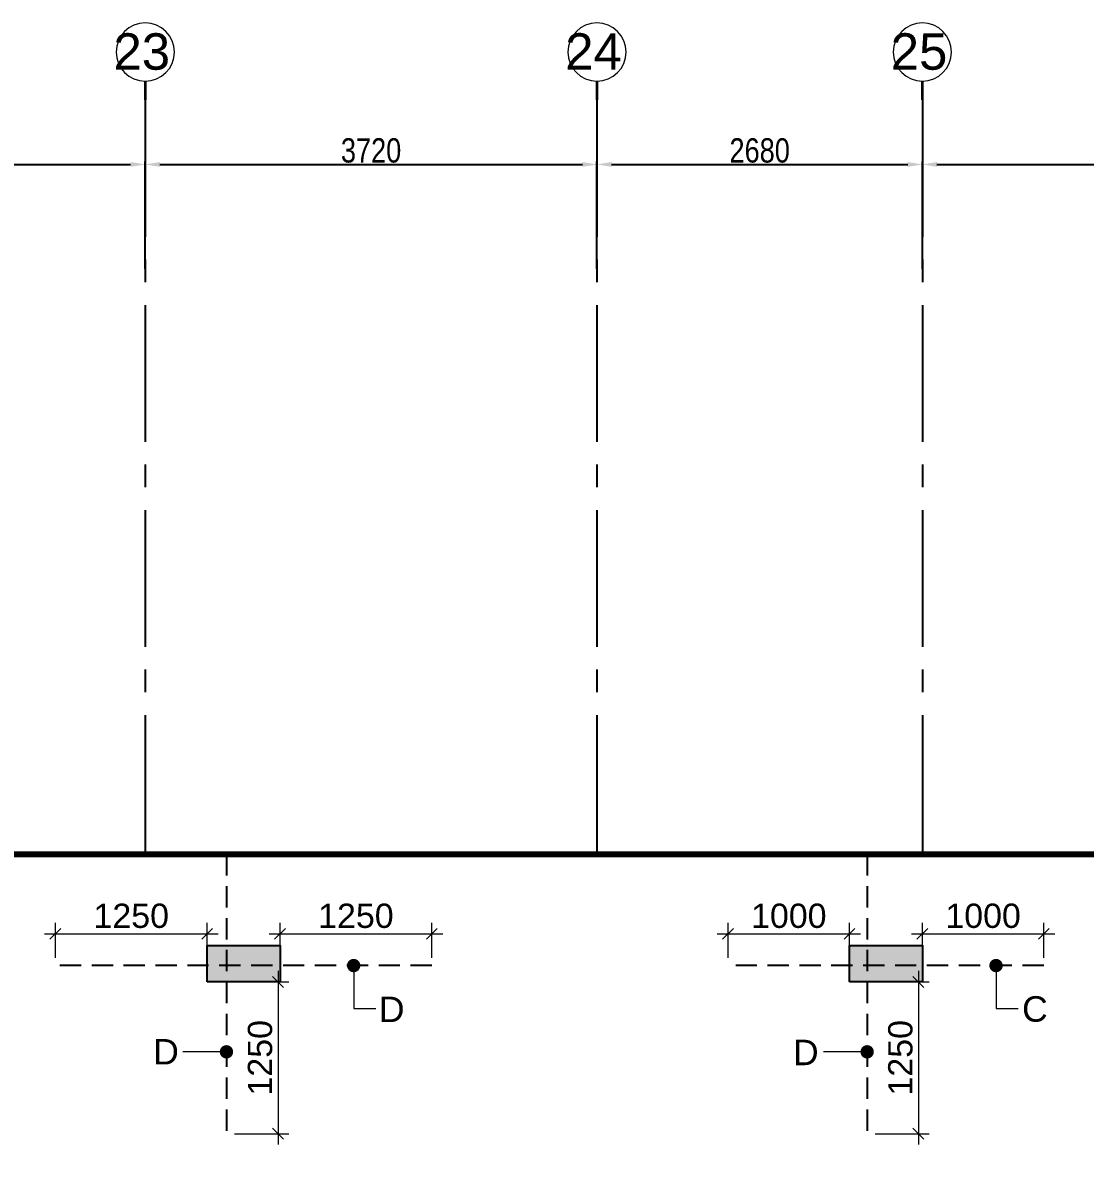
# Model space of a CAD drawing. Header units: millimetres. Extents: x 1123469 to 1752051, y -126924 to 196924.
# Drawn here: x 1503327 to 1512074, y 152619 to 162039 of the extents above; entities that cross this region are included whole.
import ezdxf
from ezdxf.enums import TextEntityAlignment as Align

# ---------------------------------------------------------------- set-up
doc = ezdxf.new("R2010")
doc.units = ezdxf.units.MM
doc.header["$LTSCALE"] = 500
doc.header["$MEASUREMENT"] = 0
doc.header["$PDMODE"] = 34
for name, pattern in [('CONTINOUS', [0]), ('HIDDEN', [0.375, 0.25, -0.125]), ('Site$0$CENTER2', [1.125, 0.75, -0.125, 0.125, -0.125])]:
    doc.linetypes.add(name, pattern=pattern)
doc.layers.get('Defpoints').update_dxf_attribs({"lineweight": 0})
for name, color, linetype, lineweight in [('ARWO', 1, 'Continuous', 18), ('CUT OUT', 1, 'Continuous', 13), ('FOOTING', 1, 'Continuous', 15), ('GRID NO.', 7, 'Continuous', 20), ('TOWER COL HATCH', 253, 'Continuous', 20)]:
    doc.layers.add(name, color=color, linetype=linetype, lineweight=lineweight)
for name, color, linetype in [('COL. DIM', 3, 'Continuous'), ('GRID', 7, 'Continuous'), ('GRID DIM', 7, 'Continuous'), ('reinf.', 4, 'Continuous'), ('TEXT 1', 1, 'Continuous'), ('TOWER AREA COLUMN.', 6, 'Continuous')]:
    doc.layers.add(name, color=color, linetype=linetype)
doc.styles.add('3mm', font='arial.ttf')
doc.styles.add('D50', font='arial.ttf', dxfattribs={"width": 0.8})
doc.dimstyles.new('INNER DIM', dxfattribs={"dimtxt": 200, "dimasz": 120, "dimexe": 25, "dimexo": 25, "dimgap": 12, "dimtad": 1, "dimdec": 0, "dimrnd": 5, "dimzin": 0, "dimdsep": 46, "dimtxsty": 'D50', "dimcen": 0.09, "dimdle": 25, "dimclrt": 6, "dimadec": 0, "dimazin": 0, "dimtfac": 1, "dimtdec": 0, "dimtofl": 0, "dimtmove": 1, "dimatfit": 3, "dimfxl": 75, "dimtolj": 1, "dimtzin": 0, "dimarcsym": 0})
doc.dimstyles.new('PARAMVEER', dxfattribs={"dimtxt": 200, "dimasz": 100, "dimexe": 0, "dimexo": 25, "dimgap": 10, "dimtad": 1, "dimdec": 0, "dimrnd": 5, "dimzin": 0, "dimdsep": 46, "dimtxsty": '3mm', "dimblk": 'OBLIQUE', "dimcen": 0.09, "dimdle": 75, "dimclrd": 1, "dimclre": 1, "dimclrt": 3, "dimadec": 0, "dimazin": 0, "dimtfac": 1, "dimtdec": 0, "dimtmove": 1, "dimatfit": 3, "dimfxl": 100, "dimtolj": 1, "dimtzin": 0, "dimlwd": 18, "dimlwe": 5, "dimarcsym": 0})
doc.dimstyles.new('PARAMVEER BEAM', dxfattribs={"dimtxt": 200, "dimasz": 100, "dimexe": 0, "dimexo": 0, "dimgap": 10, "dimtad": 1, "dimdec": 0, "dimzin": 0, "dimdsep": 46, "dimtxsty": '3mm', "dimblk": 'ARCHTICK', "dimcen": 0.09, "dimdle": 75, "dimclrd": 1, "dimclre": 1, "dimclrt": 3, "dimadec": 0, "dimazin": 0, "dimtfac": 1, "dimtdec": 0, "dimtmove": 1, "dimatfit": 3, "dimfxl": 100, "dimtolj": 1, "dimtzin": 0, "dimlwd": 18, "dimlwe": 5, "dimarcsym": 0})

# ---------------------------------------------------------------- blocks, each defined once
blk = doc.blocks.new('3tgra')
at = {"layer": 'TOWER COL HATCH'}
h = blk.add_hatch(color=253, dxfattribs=at)
h.dxf.hatch_style = 1
h.paths.add_polyline_path([(1395430.6, 91121.7), (1395430.6, 91421.7), (1394830.6, 91421.7), (1394830.6, 91121.7)])
h = blk.add_hatch(color=253, dxfattribs=at)
h.dxf.hatch_style = 1
h.paths.add_polyline_path([(1400720.6, 91121.7), (1400720.6, 91421.7), (1400120.6, 91421.7), (1400120.6, 91121.7)])
at = {"layer": 'TOWER AREA COLUMN.', "color": 4}
for points in [[(1395430.6, 91121.7), (1395430.6, 91421.7), (1394830.6, 91421.7), (1394830.6, 91121.7)], [(1400720.6, 91121.7), (1400720.6, 91421.7), (1400120.6, 91421.7), (1400120.6, 91121.7)]]:
    blk.add_lwpolyline(points, close=True, dxfattribs=at)
blk = doc.blocks.new('GRID MARK')
at = {"layer": 'GRID NO.', "const_width": 50}
blk.add_lwpolyline([(0, -541), (0, -891)], dxfattribs=at)
at = {"layer": 'GRID NO.'}
blk.add_circle((0, 0), 541, dxfattribs=at)
at = {"layer": 'GRID NO.', "style": 'D50', "width": 0.8}
blk.add_attdef('Y1', text='', height=500, dxfattribs=at).set_placement((-33, -267), align=Align.CENTER)
blk = doc.blocks.new('*D208')
at = {"layer": 'Defpoints', "color": 0, "linetype": 'Continuous', "transparency": 16777216}
for p in [(1504334.2, 160873.7), (1501694.2, 160132), (1504334.2, 159990.1)]:
    blk.add_point(p, dxfattribs=at)
at = {"layer": 'GRID DIM', "color": 0, "linetype": 'Continuous', "lineweight": -2, "transparency": 16777216}
for p, q in [((1501694.2, 160157), (1501694.2, 160898.7)), ((1504334.2, 160015.1), (1504334.2, 160898.7))]:
    blk.add_line(p, q, dxfattribs=at)
at = {"layer": 'GRID DIM', "linetype": 'Continuous', "lineweight": -2, "transparency": 16777216}
blk.add_line((1501814.2, 160873.7), (1504214.2, 160873.7), dxfattribs=at)
at = {"layer": 'GRID DIM', "linetype": 'Continuous', "transparency": 16777216}
for points in [[(1501814.2, 160893.7), (1501814.2, 160853.7), (1501694.2, 160873.7)], [(1504214.2, 160893.7), (1504214.2, 160853.7), (1504334.2, 160873.7)]]:
    blk.add_solid(points, dxfattribs=at)
at = {"layer": 'GRID DIM', "linetype": 'Continuous', "transparency": 16777216, "insert": (1503014.2, 160987.8), "char_height": 200, "attachment_point": 5, "style": 'D50'}
blk.add_mtext('\\A1;2640', dxfattribs=at)
blk = doc.blocks.new('*D209')
at = {"layer": 'Defpoints', "color": 0, "linetype": 'Continuous', "transparency": 16777216}
for p in [(1508054.2, 160873.7), (1504334.2, 159990.1), (1508054.2, 159990.1)]:
    blk.add_point(p, dxfattribs=at)
at = {"layer": 'GRID DIM', "color": 0, "linetype": 'Continuous', "lineweight": -2, "transparency": 16777216}
for p, q in [((1504334.2, 160015.1), (1504334.2, 160898.7)), ((1508054.2, 160015.1), (1508054.2, 160898.7))]:
    blk.add_line(p, q, dxfattribs=at)
at = {"layer": 'GRID DIM', "linetype": 'Continuous', "lineweight": -2, "transparency": 16777216}
blk.add_line((1504454.2, 160873.7), (1507934.2, 160873.7), dxfattribs=at)
at = {"layer": 'GRID DIM', "linetype": 'Continuous', "transparency": 16777216}
for points in [[(1504454.2, 160893.7), (1504454.2, 160853.7), (1504334.2, 160873.7)], [(1507934.2, 160893.7), (1507934.2, 160853.7), (1508054.2, 160873.7)]]:
    blk.add_solid(points, dxfattribs=at)
at = {"layer": 'GRID DIM', "linetype": 'Continuous', "transparency": 16777216, "insert": (1506194.2, 160987.9), "char_height": 200, "attachment_point": 5, "style": 'D50'}
blk.add_mtext('\\A1;3720', dxfattribs=at)
blk = doc.blocks.new('*D210')
at = {"layer": 'Defpoints', "color": 0, "linetype": 'Continuous', "transparency": 16777216}
for p in [(1510734.2, 160873.7), (1508054.2, 159990.1), (1510734.2, 159990.1)]:
    blk.add_point(p, dxfattribs=at)
at = {"layer": 'GRID DIM', "color": 0, "linetype": 'Continuous', "lineweight": -2, "transparency": 16777216}
for p, q in [((1508054.2, 160015.1), (1508054.2, 160898.7)), ((1510734.2, 160015.1), (1510734.2, 160898.7))]:
    blk.add_line(p, q, dxfattribs=at)
at = {"layer": 'GRID DIM', "linetype": 'Continuous', "lineweight": -2, "transparency": 16777216}
blk.add_line((1508174.2, 160873.7), (1510614.2, 160873.7), dxfattribs=at)
at = {"layer": 'GRID DIM', "linetype": 'Continuous', "transparency": 16777216}
for points in [[(1508174.2, 160893.7), (1508174.2, 160853.7), (1508054.2, 160873.7)], [(1510614.2, 160893.7), (1510614.2, 160853.7), (1510734.2, 160873.7)]]:
    blk.add_solid(points, dxfattribs=at)
at = {"layer": 'GRID DIM', "linetype": 'Continuous', "transparency": 16777216, "insert": (1509394.2, 160987.8), "char_height": 200, "attachment_point": 5, "style": 'D50'}
blk.add_mtext('\\A1;2680', dxfattribs=at)
blk = doc.blocks.new('*D211')
at = {"layer": 'Defpoints', "color": 0, "linetype": 'Continuous', "transparency": 16777216}
for p in [(1514264.2, 160873.7), (1510734.2, 159990.1), (1514264.2, 159990.1)]:
    blk.add_point(p, dxfattribs=at)
at = {"layer": 'GRID DIM', "color": 0, "linetype": 'Continuous', "lineweight": -2, "transparency": 16777216}
for p, q in [((1510734.2, 160015.1), (1510734.2, 160898.7)), ((1514264.2, 160015.1), (1514264.2, 160898.7))]:
    blk.add_line(p, q, dxfattribs=at)
at = {"layer": 'GRID DIM', "linetype": 'Continuous', "lineweight": -2, "transparency": 16777216}
blk.add_line((1510854.2, 160873.7), (1514144.2, 160873.7), dxfattribs=at)
at = {"layer": 'GRID DIM', "linetype": 'Continuous', "transparency": 16777216}
for points in [[(1510854.2, 160893.7), (1510854.2, 160853.7), (1510734.2, 160873.7)], [(1514144.2, 160893.7), (1514144.2, 160853.7), (1514264.2, 160873.7)]]:
    blk.add_solid(points, dxfattribs=at)
at = {"layer": 'GRID DIM', "linetype": 'Continuous', "transparency": 16777216, "insert": (1512499.2, 160987.9), "char_height": 200, "attachment_point": 5, "style": 'D50'}
blk.add_mtext('\\A1;3530', dxfattribs=at)
blk = doc.blocks.new('_Oblique')
at = {"color": 0, "linetype": 'ByBlock', "lineweight": -2}
blk.add_line((-0.5, -0.5), (0.5, 0.5), dxfattribs=at)
blk = doc.blocks.new('*D884')
at = {"layer": 'COL. DIM', "color": 1, "lineweight": 18, "ltscale": 10, "transparency": 16777216}
blk.add_line((1510700.9, 154234.2), (1510700.9, 152804.2), dxfattribs=at)
at = {"layer": 'COL. DIM', "color": 1, "linetype": 'CONTINOUS', "lineweight": 5, "ltscale": 10, "transparency": 16777216}
for p, q in [((1510344.3, 154144.2), (1510790.9, 154144.2)), ((1510344.3, 152894.2), (1510790.9, 152894.2))]:
    blk.add_line(p, q, dxfattribs=at)
at = {"layer": 'Defpoints', "color": 0, "ltscale": 10, "transparency": 16777216}
for p in [(1510279.3, 154144.2), (1510279.3, 152894.2), (1510700.9, 152894.2)]:
    blk.add_point(p, dxfattribs=at)
at = {"layer": 'COL. DIM', "color": 1, "lineweight": 18, "ltscale": 10, "transparency": 16777216, "xscale": 90, "yscale": 90, "zscale": 90}
for p, rotation in [((1510700.9, 154144.2), 90), ((1510700.9, 152894.2), 270)]:
    blk.add_blockref('_Oblique', p, dxfattribs=dict(at, rotation=rotation))
at = {"layer": 'COL. DIM', "color": 3, "ltscale": 10, "transparency": 16777216, "insert": (1510553.8, 153519.2), "char_height": 200, "attachment_point": 5, "rotation": 90, "style": '3mm'}
blk.add_mtext('\\A1;1250', dxfattribs=at)
blk = doc.blocks.new('_ArchTick')
at = {"color": 0, "linetype": 'ByBlock', "const_width": 0.15}
blk.add_lwpolyline([(-0.5, -0.5), (0.5, 0.5)], dxfattribs=at)
blk = doc.blocks.new('*D885')
at = {"layer": 'COL. DIM', "color": 1, "linetype": 'CONTINOUS', "lineweight": 5, "ltscale": 10, "transparency": 16777216}
for p, q in [((1510734.2, 154343.4), (1510734.2, 154629.9)), ((1511734.2, 154343.4), (1511734.2, 154629.9))]:
    blk.add_line(p, q, dxfattribs=at)
at = {"layer": 'COL. DIM', "color": 1, "lineweight": 18, "ltscale": 10, "transparency": 16777216}
blk.add_line((1510644.2, 154539.9), (1511824.2, 154539.9), dxfattribs=at)
at = {"layer": 'Defpoints', "color": 0, "ltscale": 10, "transparency": 16777216}
for p in [(1511734.2, 154539.9), (1510734.2, 154278.4), (1511734.2, 154278.4)]:
    blk.add_point(p, dxfattribs=at)
at = {"layer": 'COL. DIM', "color": 1, "lineweight": 18, "ltscale": 10, "transparency": 16777216, "xscale": 90, "yscale": 90, "zscale": 90, "rotation": 180}
blk.add_blockref('_Oblique', (1510734.2, 154539.9), dxfattribs=at)
at = {"layer": 'COL. DIM', "color": 1, "lineweight": 18, "ltscale": 10, "transparency": 16777216, "xscale": 90, "yscale": 90, "zscale": 90}
blk.add_blockref('_Oblique', (1511734.2, 154539.9), dxfattribs=at)
at = {"layer": 'COL. DIM', "color": 3, "ltscale": 10, "transparency": 16777216, "insert": (1511234.2, 154687), "char_height": 200, "attachment_point": 5, "style": '3mm'}
blk.add_mtext('\\A1;1000', dxfattribs=at)
blk = doc.blocks.new('*D886')
at = {"layer": 'COL. DIM', "color": 1, "linetype": 'CONTINOUS', "lineweight": 5, "ltscale": 10, "transparency": 16777216}
for p, q in [((1509134.2, 154343.4), (1509134.2, 154629.9)), ((1510134.2, 154343.4), (1510134.2, 154629.9))]:
    blk.add_line(p, q, dxfattribs=at)
at = {"layer": 'COL. DIM', "color": 1, "lineweight": 18, "ltscale": 10, "transparency": 16777216}
blk.add_line((1509044.2, 154539.9), (1510224.2, 154539.9), dxfattribs=at)
at = {"layer": 'Defpoints', "color": 0, "ltscale": 10, "transparency": 16777216}
for p in [(1510134.2, 154539.9), (1509134.2, 154278.4), (1510134.2, 154278.4)]:
    blk.add_point(p, dxfattribs=at)
at = {"layer": 'COL. DIM', "color": 1, "lineweight": 18, "ltscale": 10, "transparency": 16777216, "xscale": 90, "yscale": 90, "zscale": 90, "rotation": 180}
blk.add_blockref('_Oblique', (1509134.2, 154539.9), dxfattribs=at)
at = {"layer": 'COL. DIM', "color": 1, "lineweight": 18, "ltscale": 10, "transparency": 16777216, "xscale": 90, "yscale": 90, "zscale": 90}
blk.add_blockref('_Oblique', (1510134.2, 154539.9), dxfattribs=at)
at = {"layer": 'COL. DIM', "color": 3, "ltscale": 10, "transparency": 16777216, "insert": (1509634.2, 154687), "char_height": 200, "attachment_point": 5, "style": '3mm'}
blk.add_mtext('\\A1;1000', dxfattribs=at)
blk = doc.blocks.new('*D887')
at = {"layer": 'COL. DIM', "color": 1, "lineweight": 18, "ltscale": 10, "transparency": 16777216}
blk.add_line((1505427.8, 154234.2), (1505427.8, 152804.2), dxfattribs=at)
at = {"layer": 'COL. DIM', "color": 1, "linetype": 'CONTINOUS', "lineweight": 5, "ltscale": 10, "transparency": 16777216}
for p, q in [((1505068.2, 154144.2), (1505517.8, 154144.2)), ((1505068.2, 152894.2), (1505517.8, 152894.2))]:
    blk.add_line(p, q, dxfattribs=at)
at = {"layer": 'Defpoints', "color": 0, "ltscale": 10, "transparency": 16777216}
for p in [(1505003.2, 154144.2), (1505003.2, 152894.2), (1505427.8, 152894.2)]:
    blk.add_point(p, dxfattribs=at)
at = {"layer": 'COL. DIM', "color": 1, "lineweight": 18, "ltscale": 10, "transparency": 16777216, "xscale": 90, "yscale": 90, "zscale": 90}
for p, rotation in [((1505427.8, 154144.2), 90), ((1505427.8, 152894.2), 270)]:
    blk.add_blockref('_Oblique', p, dxfattribs=dict(at, rotation=rotation))
at = {"layer": 'COL. DIM', "color": 3, "ltscale": 10, "transparency": 16777216, "insert": (1505280.7, 153519.2), "char_height": 200, "attachment_point": 5, "rotation": 90, "style": '3mm'}
blk.add_mtext('\\A1;1250', dxfattribs=at)
blk = doc.blocks.new('*D888')
at = {"layer": 'COL. DIM', "color": 1, "linetype": 'CONTINOUS', "lineweight": 5, "ltscale": 10, "transparency": 16777216}
for p, q in [((1505444.2, 154343.4), (1505444.2, 154629.9)), ((1506694.2, 154343.4), (1506694.2, 154629.9))]:
    blk.add_line(p, q, dxfattribs=at)
at = {"layer": 'COL. DIM', "color": 1, "lineweight": 18, "ltscale": 10, "transparency": 16777216}
blk.add_line((1505354.2, 154539.9), (1506784.2, 154539.9), dxfattribs=at)
at = {"layer": 'Defpoints', "color": 0, "ltscale": 10, "transparency": 16777216}
for p in [(1506694.2, 154539.9), (1505444.2, 154278.4), (1506694.2, 154278.4)]:
    blk.add_point(p, dxfattribs=at)
at = {"layer": 'COL. DIM', "color": 1, "lineweight": 18, "ltscale": 10, "transparency": 16777216, "xscale": 90, "yscale": 90, "zscale": 90, "rotation": 180}
blk.add_blockref('_Oblique', (1505444.2, 154539.9), dxfattribs=at)
at = {"layer": 'COL. DIM', "color": 1, "lineweight": 18, "ltscale": 10, "transparency": 16777216, "xscale": 90, "yscale": 90, "zscale": 90}
blk.add_blockref('_Oblique', (1506694.2, 154539.9), dxfattribs=at)
at = {"layer": 'COL. DIM', "color": 3, "ltscale": 10, "transparency": 16777216, "insert": (1506069.2, 154687), "char_height": 200, "attachment_point": 5, "style": '3mm'}
blk.add_mtext('\\A1;1250', dxfattribs=at)
blk = doc.blocks.new('*D889')
at = {"layer": 'COL. DIM', "color": 1, "linetype": 'CONTINOUS', "lineweight": 5, "ltscale": 10, "transparency": 16777216}
for p, q in [((1503594.2, 154343.4), (1503594.2, 154629.9)), ((1504844.2, 154343.4), (1504844.2, 154629.9))]:
    blk.add_line(p, q, dxfattribs=at)
at = {"layer": 'COL. DIM', "color": 1, "lineweight": 18, "ltscale": 10, "transparency": 16777216}
blk.add_line((1503504.2, 154539.9), (1504934.2, 154539.9), dxfattribs=at)
at = {"layer": 'Defpoints', "color": 0, "ltscale": 10, "transparency": 16777216}
for p in [(1504844.2, 154539.9), (1503594.2, 154278.4), (1504844.2, 154278.4)]:
    blk.add_point(p, dxfattribs=at)
at = {"layer": 'COL. DIM', "color": 1, "lineweight": 18, "ltscale": 10, "transparency": 16777216, "xscale": 90, "yscale": 90, "zscale": 90, "rotation": 180}
blk.add_blockref('_Oblique', (1503594.2, 154539.9), dxfattribs=at)
at = {"layer": 'COL. DIM', "color": 1, "lineweight": 18, "ltscale": 10, "transparency": 16777216, "xscale": 90, "yscale": 90, "zscale": 90}
blk.add_blockref('_Oblique', (1504844.2, 154539.9), dxfattribs=at)
at = {"layer": 'COL. DIM', "color": 3, "ltscale": 10, "transparency": 16777216, "insert": (1504219.2, 154687), "char_height": 200, "attachment_point": 5, "style": '3mm'}
blk.add_mtext('\\A1;1250', dxfattribs=at)

msp = doc.modelspace()

# ---------------------------------------------------------------- linework, layer by layer
at = {"layer": 'FOOTING', "color": 3, "ltscale": 10, "const_width": 50}
msp.add_lwpolyline([(1514784.2, 139394.2), (1488604.2, 139394.2), (1488604.2, 126979.3), (1480049.2, 126979.3), (1480049.2, 126464.3), (1471269.2, 126464.3), (1471269.2, 126979.3), (1462714.2, 126979.3), (1462714.2, 148629.4), (1473804.2, 148629.4), (1473804.2, 158914.1), (1482679.2, 158914.1), (1482679.2, 157414.1), (1486629.2, 157414.1), (1486629.2, 156599.2), (1488324.2, 156599.2), (1488324.2, 155194.2), (1515064.2, 155194.2)], dxfattribs=at)
at = {"layer": 'GRID', "color": 16, "linetype": 'Site$0$CENTER2', "ltscale": 3}
for points in [[(1504334.2, 161403.6), (1504334.2, 155194.2)], [(1508054.2, 161403.6), (1508054.2, 155194.2)], [(1510734.2, 161403.6), (1510734.2, 155194.2)]]:
    msp.add_lwpolyline(points, dxfattribs=at)
at = {"layer": 'reinf.', "color": 4, "linetype": 'HIDDEN', "ltscale": 1.4}
for p, q in [((1505003.2, 155194.2), (1505003.2, 152894.2)), ((1510279.3, 155194.2), (1510279.3, 152894.2)), ((1506694.2, 154278.4), (1503594.2, 154278.4)), ((1511734.2, 154278.4), (1509134.2, 154278.4))]:
    msp.add_line(p, q, dxfattribs=at)

# ---------------------------------------------------------------- block references
at = {"layer": 'CUT OUT', "color": 4, "xscale": -1}
msp.add_blockref('3tgra', (2905564.9, 63022.5), dxfattribs=at)
at = {"layer": 'GRID NO.'}
ref = msp.add_blockref('GRID MARK', (1504334.2, 161798.9), dxfattribs=dict(at, xscale=-0.4435200000032785, yscale=0.4435200000032785, zscale=0.4435200000032785))
ref.add_attrib('Y1', '23', dxfattribs={"height": 300, "style": 'D50'}).set_placement((1504306, 161653.4), align=Align.CENTER)
ref = msp.add_blockref('GRID MARK', (1508054.2, 161798.9), dxfattribs=dict(at, xscale=-0.4435200000032785, yscale=0.4435200000032785, zscale=0.4435200000032785))
ref.add_attrib('Y1', '24', dxfattribs={"height": 300, "style": 'D50'}).set_placement((1508026, 161653.4), align=Align.CENTER)
ref = msp.add_blockref('GRID MARK', (1510734.2, 161798.9), dxfattribs=dict(at, xscale=-0.4435200000032785, yscale=0.4435200000032785, zscale=0.4435200000032785))
ref.add_attrib('Y1', '25', dxfattribs={"height": 300, "style": 'D50'}).set_placement((1510706.6, 161653.4), align=Align.CENTER)

# ---------------------------------------------------------------- texts
at = {"layer": 'TEXT 1', "color": 2, "linetype": 'ByBlock', "style": '3mm'}
for s, p in [('D', (1506258, 153812.8, -0.1)), ('C', (1511554.9, 153816.2, -0.1)), ('D', (1504399.4, 153464, -0.1)), ('D', (1509668.3, 153458.3, -0.1))]:
    msp.add_text(s, height=210, dxfattribs=at).set_placement(p)

# ---------------------------------------------------------------- dimensions: what is measured, and where the dimension line sits
at = {"layer": 'COL. DIM', "color": 6, "ltscale": 10}
for base, p1, p2, angle, picture, middle in [((1504844.2, 154539.9), (1503594.2, 154278.4), (1504844.2, 154278.4), 0, '*D889', (1504219.2, 154687)), ((1506694.2, 154539.9), (1505444.2, 154278.4), (1506694.2, 154278.4), 0, '*D888', (1506069.2, 154687)), ((1510134.2, 154539.9), (1509134.2, 154278.4), (1510134.2, 154278.4), 0, '*D886', (1509634.2, 154687)), ((1511734.2, 154539.9), (1510734.2, 154278.4), (1511734.2, 154278.4), 0, '*D885', (1511234.2, 154687)), ((1505427.8, 152894.2), (1505003.2, 154144.2), (1505003.2, 152894.2), 90, '*D887', (1505280.7, 153519.2)), ((1510700.9, 152894.2), (1510279.3, 154144.2), (1510279.3, 152894.2), 90, '*D884', (1510553.8, 153519.2))]:
    dim = msp.add_linear_dim(base=base, p1=p1, p2=p2, angle=angle, dimstyle='PARAMVEER', override={"dimasz": 90, "dimexe": 90, "dimexo": 65, "dimgap": 45, "dimpost": '\\X', "dimdle": 90, "dimfxl": 0.18, "dimarcsym": 1}, dxfattribs=at)
    dim.commit()
    dim.dimension.update_dxf_attribs({"geometry": picture, "text_midpoint": middle})
at = {"layer": 'GRID DIM', "color": 0, "linetype": 'Continuous'}
for base, p1, p2, picture, middle in [((1504334.2, 160873.7), (1501694.2, 160132), (1504334.2, 159990.1), '*D208', (1503014.2, 160987.8)), ((1508054.2, 160873.7), (1504334.2, 159990.1), (1508054.2, 159990.1), '*D209', (1506194.2, 160987.9)), ((1510734.2, 160873.7), (1508054.2, 159990.1), (1510734.2, 159990.1), '*D210', (1509394.2, 160987.8)), ((1514264.2, 160873.7), (1510734.2, 159990.1), (1514264.2, 159990.1), '*D211', (1512499.2, 160987.9))]:
    dim = msp.add_linear_dim(base=base, p1=p1, p2=p2, dimstyle='INNER DIM', override={"dimclrd": 256, "dimclrt": 256}, dxfattribs=at)
    dim.commit()
    dim.dimension.update_dxf_attribs({"geometry": picture, "text_midpoint": middle})

# ---------------------------------------------------------------- leaders
at = {"layer": 'ARWO', "color": 1}
for points in [[(1506050.8, 154278.4), (1506050.8, 153923.7), (1506233.3, 153923.7)], [(1511340.8, 154278.4), (1511340.8, 153923.7), (1511523.3, 153923.7)], [(1505003.2, 153568.3), (1504642.7, 153568.3)], [(1510279.3, 153568.3), (1509918.8, 153568.3)]]:
    msp.add_leader(points, dimstyle='PARAMVEER BEAM', override={"dimasz": 110, "dimtad": 0, "dimldrblk": 'Dot', "dimfxl": 0, "dimarcsym": 1}, dxfattribs=at)

doc.saveas('drawing.dxf')
